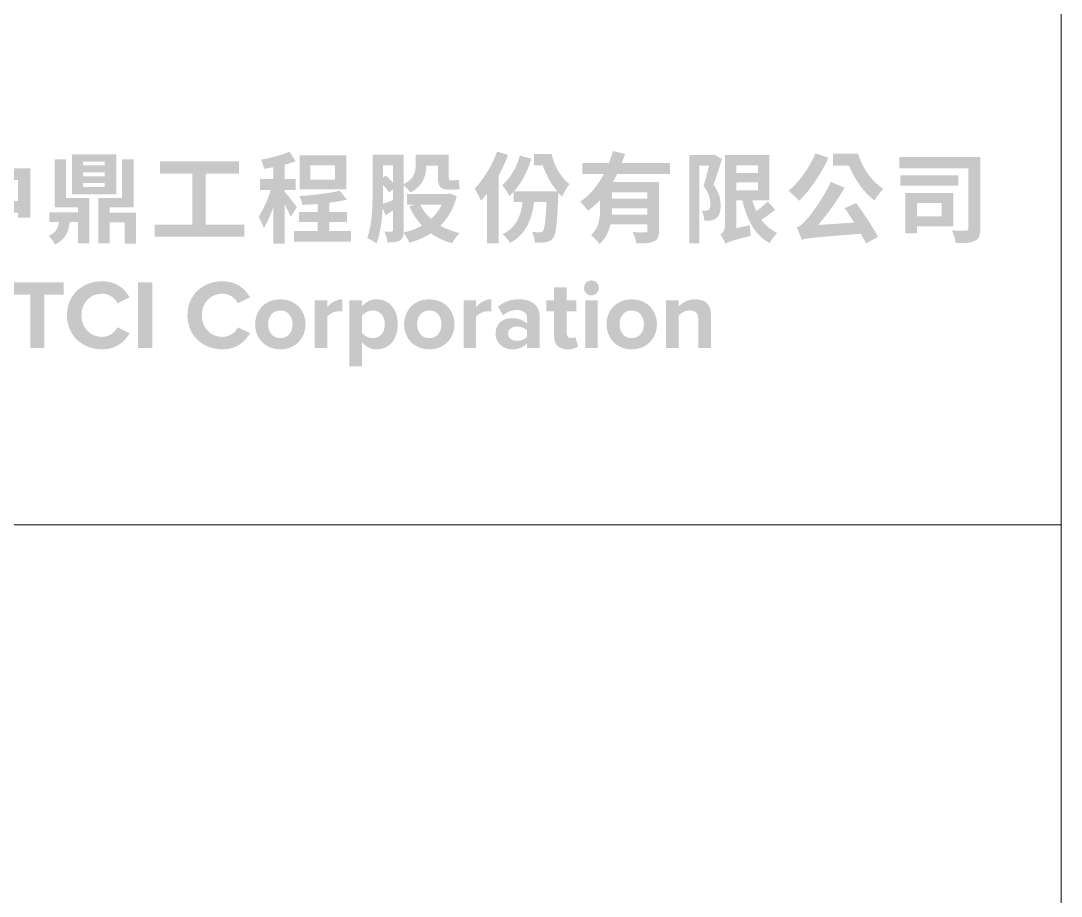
# Model space of a CAD drawing. Extents: x -15449 to 527173, y -170839 to 146543.
# Drawn here: x 15380.5 to 15431.5, y 7751.2 to 7794.1 of the extents above; entities that cross this region are included whole.
import ezdxf

# ---------------------------------------------------------------- set-up
doc = ezdxf.new("R2010")
doc.units = 0
doc.header["$LTSCALE"] = 8
doc.layers.get('0').update_dxf_attribs({"color": 1, "linetype": 'CONTINUOUS'})
doc.layers.add('G-ANNO-TTLB', color=7, linetype='CONTINUOUS', lineweight=9)

# ---------------------------------------------------------------- blocks, each defined once
blk = doc.blocks.new('A$C5fa9d427')
at = {"true_color": 0x3e3a39}
h = blk.add_hatch(color=250, dxfattribs=at)
h.dxf.hatch_style = 1
h.paths.add_polyline_path([(536.5, 93.62), (536.5, 105.34), (524.17, 105.34), (524.17, 93.62)], flags=16)
h.paths.add_polyline_path([(517.3, 93.62), (517.3, 105.34), (505.03, 105.34), (505.03, 93.62)], flags=16)
h.paths.add_polyline_path([(543.31, 111.72), (543.31, 84.51), (536.5, 84.51), (536.5, 87.24), (524.17, 87.24), (524.17, 70.22), (517.3, 70.22), (517.3, 87.24), (505.03, 87.24), (505.03, 84.24), (498.48, 84.24), (498.48, 111.72), (517.3, 111.72), (517.3, 121.16), (524.17, 121.16), (524.17, 111.72)])
h = blk.add_hatch(color=250, dxfattribs=at)
h.dxf.hatch_style = 1
h.paths.add_polyline_path([(711.72, 113.36), (698.14, 113.36), (698.14, 105.51), (711.72, 105.51)], flags=16)
h.paths.add_polyline_path([(717.99, 100.05), (692.14, 100.05), (692.14, 118.81), (717.99, 118.81)])
edge = h.paths.add_edge_path()
edge.add_spline(control_points=[(720.61, 77.04), (720.61, 77.04), (720.61, 71.26), (720.61, 71.26), (720.61, 71.26), (689.09, 71.26), (689.09, 71.26), (689.09, 71.26), (689.09, 77.04), (689.09, 77.04), (689.09, 77.04), (702.23, 77.04), (702.23, 77.04), (702.23, 77.04), (702.23, 82), (702.23, 82), (702.23, 82), (691.87, 82), (691.87, 82), (691.87, 82), (691.87, 87.56), (691.87, 87.56), (691.87, 87.56), (702.23, 87.56), (702.23, 87.56), (702.23, 87.56), (702.23, 91.98), (702.23, 91.98), (699.34, 91.76), (696.4, 91.6), (693.67, 91.49), (693.45, 92.91), (692.74, 95.09), (692.09, 96.4), (699.94, 96.89), (708.83, 97.92), (714.34, 99.34), (714.34, 99.34), (718.32, 94.43), (718.32, 94.43), (715.43, 93.72), (712.1, 93.18), (708.67, 92.69), (708.67, 92.69), (708.67, 87.56), (708.67, 87.56), (708.67, 87.56), (718.43, 87.56), (718.43, 87.56), (718.43, 87.56), (718.43, 82), (718.43, 82), (718.43, 82), (708.67, 82), (708.67, 82), (708.67, 82), (708.67, 77.04), (708.67, 77.04), (708.67, 77.04), (720.61, 77.04), (720.61, 77.04)], knot_values=[0, 0, 0, 0, 1, 1, 1, 2, 2, 2, 3, 3, 3, 4, 4, 4, 5, 5, 5, 6, 6, 6, 7, 7, 7, 8, 8, 8, 9, 9, 9, 10, 10, 10, 11, 11, 11, 12, 12, 12, 13, 13, 13, 14, 14, 14, 15, 15, 15, 16, 16, 16, 17, 17, 17, 18, 18, 18, 19, 19, 19, 20, 20, 20, 20], degree=3, periodic=0)
edge = h.paths.add_edge_path()
edge.add_spline(control_points=[(687.23, 84.94), (686.52, 86.74), (685.16, 89.42), (683.85, 91.87), (683.85, 91.87), (683.85, 70.17), (683.85, 70.17), (683.85, 70.17), (677.69, 70.17), (677.69, 70.17), (677.69, 70.17), (677.69, 90.45), (677.69, 90.45), (676.11, 85.93), (674.31, 81.67), (672.29, 78.67), (671.74, 80.64), (670.38, 83.47), (669.51, 85.11), (672.07, 88.71), (674.63, 94.49), (676.22, 99.72), (676.22, 99.72), (670.22, 99.72), (670.22, 99.72), (670.22, 99.72), (670.22, 105.78), (670.22, 105.78), (670.22, 105.78), (677.69, 105.78), (677.69, 105.78), (677.69, 105.78), (677.69, 112.32), (677.69, 112.32), (675.94, 111.99), (674.2, 111.67), (672.56, 111.45), (672.29, 112.92), (671.53, 115.1), (670.82, 116.47), (676.38, 117.45), (682.54, 119.08), (686.58, 120.99), (686.58, 120.99), (690.01, 115.65), (690.01, 115.65), (688.1, 114.89), (686.03, 114.23), (683.85, 113.69), (683.85, 113.69), (683.85, 105.78), (683.85, 105.78), (683.85, 105.78), (689.96, 105.78), (689.96, 105.78), (689.96, 105.78), (689.96, 99.72), (689.96, 99.72), (689.96, 99.72), (683.85, 99.72), (683.85, 99.72), (683.85, 99.72), (683.85, 98.85), (683.85, 98.85), (685.27, 97.27), (689.69, 91.6), (690.67, 90.23), (690.67, 90.23), (687.23, 84.94), (687.23, 84.94)], knot_values=[0, 0, 0, 0, 1, 1, 1, 2, 2, 2, 3, 3, 3, 4, 4, 4, 5, 5, 5, 6, 6, 6, 7, 7, 7, 8, 8, 8, 9, 9, 9, 10, 10, 10, 11, 11, 11, 12, 12, 12, 13, 13, 13, 14, 14, 14, 15, 15, 15, 16, 16, 16, 17, 17, 17, 18, 18, 18, 19, 19, 19, 20, 20, 20, 21, 21, 21, 22, 22, 22, 23, 23, 23, 23], degree=3, periodic=0)
h = blk.add_hatch(color=250, dxfattribs=at)
h.dxf.hatch_style = 1
edge = h.paths.add_edge_path()
edge.add_spline(control_points=[(831.37, 119.58), (832.9, 113.03), (836.5, 106.54), (841.24, 103), (840.04, 101.47), (838.13, 98.2), (837.26, 96.07), (836.5, 96.78), (835.79, 97.49), (835.13, 98.25), (835.08, 97.65), (835.08, 96.89), (835.08, 96.45), (834.42, 81.13), (833.83, 75.18), (832.24, 73.22), (831.15, 71.69), (829.95, 71.2), (828.32, 70.93), (826.9, 70.66), (824.66, 70.6), (822.21, 70.71), (822.05, 72.51), (821.45, 75.02), (820.52, 76.6), (822.37, 76.38), (824.06, 76.38), (824.99, 76.38), (825.75, 76.38), (826.19, 76.55), (826.68, 77.15), (827.55, 78.29), (828.1, 82.44), (828.59, 93.07), (828.59, 93.07), (821.72, 93.07), (821.72, 93.07), (820.3, 82.11), (816.54, 74.96), (808.57, 70.49), (807.81, 71.75), (805.58, 74.2), (804.27, 75.29), (811.19, 78.56), (814.36, 84.45), (815.39, 93.07), (815.39, 93.07), (810.37, 93.07), (810.37, 93.07), (810.37, 93.07), (810.37, 98.69), (810.37, 98.69), (809.67, 97.87), (808.9, 97.11), (808.14, 96.4), (807.38, 97.87), (805.3, 100.98), (804.16, 102.4), (808.57, 106.16), (812.01, 112.16), (813.86, 118.7), (813.86, 118.7), (820.25, 117.07), (820.25, 117.07), (818.23, 110.3), (814.9, 103.81), (810.7, 99.07), (810.7, 99.07), (834.42, 99.07), (834.42, 99.07), (831.04, 103.16), (828.26, 108.34), (826.46, 113.36), (826.46, 113.36), (821.61, 113.36), (821.61, 113.36), (821.61, 113.36), (821.61, 119.58), (821.61, 119.58), (821.61, 119.58), (831.37, 119.58), (831.37, 119.58)], knot_values=[0, 0, 0, 0, 1, 1, 1, 2, 2, 2, 3, 3, 3, 4, 4, 4, 5, 5, 5, 6, 6, 6, 7, 7, 7, 8, 8, 8, 9, 9, 9, 10, 10, 10, 11, 11, 11, 12, 12, 12, 13, 13, 13, 14, 14, 14, 15, 15, 15, 16, 16, 16, 17, 17, 17, 18, 18, 18, 19, 19, 19, 20, 20, 20, 21, 21, 21, 22, 22, 22, 23, 23, 23, 24, 24, 24, 25, 25, 25, 26, 26, 26, 27, 27, 27, 27], degree=3, periodic=0)
edge = h.paths.add_edge_path()
edge.add_spline(control_points=[(807.38, 119.03), (805.9, 115.27), (804.16, 111.39), (802.14, 107.69), (802.14, 107.69), (802.14, 70.33), (802.14, 70.33), (802.14, 70.33), (795.76, 70.33), (795.76, 70.33), (795.76, 70.33), (795.76, 97.82), (795.76, 97.82), (794.61, 96.34), (793.47, 95.03), (792.32, 93.78), (791.72, 95.42), (789.98, 98.96), (788.83, 100.54), (793.74, 105.45), (798.54, 113.19), (801.27, 120.99), (801.27, 120.99), (807.38, 119.03), (807.38, 119.03)], knot_values=[0, 0, 0, 0, 1, 1, 1, 2, 2, 2, 3, 3, 3, 4, 4, 4, 5, 5, 5, 6, 6, 6, 7, 7, 7, 8, 8, 8, 8], degree=3, periodic=0)
h = blk.add_hatch(color=250, dxfattribs=at)
h.dxf.hatch_style = 1
h.paths.add_polyline_path([(884.38, 98.47), (864.8, 98.47), (864.8, 95.03), (884.38, 95.03)], flags=16)
edge = h.paths.add_edge_path(flags=16)
edge.add_spline(control_points=[(884.38, 86.09), (884.38, 86.09), (884.38, 89.63), (884.38, 89.63), (884.38, 89.63), (864.8, 89.63), (864.8, 89.63), (864.8, 88.49), (864.75, 87.34), (864.69, 86.09), (864.69, 86.09), (884.38, 86.09), (884.38, 86.09)], knot_values=[0, 0, 0, 0, 1, 1, 1, 2, 2, 2, 3, 3, 3, 4, 4, 4, 4], degree=3, periodic=0)
edge = h.paths.add_edge_path()
edge.add_spline(control_points=[(867.53, 108.5), (866.93, 107.03), (866.16, 105.61), (865.35, 104.2), (865.35, 104.2), (890.71, 104.2), (890.71, 104.2), (890.71, 104.2), (890.71, 77.25), (890.71, 77.25), (890.71, 74.04), (890.11, 72.29), (887.87, 71.31), (885.74, 70.27), (882.64, 70.22), (878.22, 70.22), (877.94, 72.02), (877.07, 74.75), (876.25, 76.49), (879.04, 76.33), (882.2, 76.33), (883.13, 76.33), (884.05, 76.38), (884.38, 76.66), (884.38, 77.42), (884.38, 77.42), (884.38, 80.69), (884.38, 80.69), (884.38, 80.69), (863.87, 80.69), (863.87, 80.69), (862.95, 76.6), (861.2, 72.62), (857.82, 69.84), (856.95, 71.2), (854.49, 73.93), (853.13, 74.8), (857.82, 78.89), (858.2, 84.73), (858.2, 89.8), (858.2, 89.8), (858.2, 94.22), (858.2, 94.22), (856.13, 92.03), (853.95, 90.02), (851.44, 88.27), (850.46, 89.74), (848.44, 92.09), (847.19, 93.29), (852.69, 96.94), (857.06, 102.45), (860.28, 108.5), (860.28, 108.5), (848.44, 108.5), (848.44, 108.5), (848.44, 108.5), (848.44, 114.61), (848.44, 114.61), (848.44, 114.61), (863.06, 114.61), (863.06, 114.61), (863.93, 116.85), (864.64, 119.03), (865.24, 121.21), (865.24, 121.21), (871.95, 119.68), (871.95, 119.68), (871.4, 117.99), (870.8, 116.3), (870.2, 114.61), (870.2, 114.61), (896.81, 114.61), (896.81, 114.61), (896.81, 114.61), (896.81, 108.5), (896.81, 108.5), (896.81, 108.5), (867.53, 108.5), (867.53, 108.5)], knot_values=[0, 0, 0, 0, 1, 1, 1, 2, 2, 2, 3, 3, 3, 4, 4, 4, 5, 5, 5, 6, 6, 6, 7, 7, 7, 8, 8, 8, 9, 9, 9, 10, 10, 10, 11, 11, 11, 12, 12, 12, 13, 13, 13, 14, 14, 14, 15, 15, 15, 16, 16, 16, 17, 17, 17, 18, 18, 18, 19, 19, 19, 20, 20, 20, 21, 21, 21, 22, 22, 22, 23, 23, 23, 24, 24, 24, 25, 25, 25, 26, 26, 26, 26], degree=3, periodic=0)
h = blk.add_hatch(color=250, dxfattribs=at)
h.dxf.hatch_style = 1
h.paths.add_polyline_path([(601.72, 87.29), (601.72, 70.11), (595.5, 70.11), (595.5, 81.78), (587.27, 81.78), (587.27, 70.22), (580.94, 70.22), (580.94, 95.31), (583.29, 95.31), (583.29, 95.36), (594.03, 95.36), (594.03, 116.63), (600.41, 116.63), (600.41, 90.23), (587.27, 90.23), (587.27, 87.29)])
h.paths.add_polyline_path([(584.43, 103.54), (572.54, 103.54), (572.54, 101.41), (584.43, 101.41)], flags=16)
h.paths.add_polyline_path([(584.43, 109.54), (572.54, 109.54), (572.54, 107.36), (584.43, 107.36)], flags=16)
h.paths.add_polyline_path([(584.43, 115.43), (572.54, 115.43), (572.54, 113.36), (584.43, 113.36)], flags=16)
h.paths.add_polyline_path([(590.98, 97.32), (566.33, 97.32), (566.33, 119.52), (590.98, 119.52)])
edge = h.paths.add_edge_path()
edge.add_spline(control_points=[(563.11, 95.31), (563.11, 95.31), (575.98, 95.31), (575.98, 95.31), (575.98, 95.31), (575.98, 70.27), (575.98, 70.27), (575.98, 70.27), (569.71, 70.27), (569.71, 70.27), (569.71, 70.27), (569.71, 82), (569.71, 82), (569.71, 82), (565.13, 82), (565.13, 82), (564.47, 76.16), (562.62, 72.07), (556.89, 69.57), (556.4, 71.04), (554.76, 73.38), (553.46, 74.42), (557.38, 76.06), (558.69, 78.45), (559.18, 82), (559.18, 82), (553.89, 82), (553.89, 82), (553.89, 82), (553.89, 87.45), (553.89, 87.45), (553.89, 87.45), (569.71, 87.45), (569.71, 87.45), (569.71, 87.45), (569.71, 90.18), (569.71, 90.18), (569.71, 90.18), (556.78, 90.18), (556.78, 90.18), (556.78, 90.18), (556.78, 116.58), (556.78, 116.58), (556.78, 116.58), (563.11, 116.58), (563.11, 116.58), (563.11, 116.58), (563.11, 95.31), (563.11, 95.31)], knot_values=[0, 0, 0, 0, 1, 1, 1, 2, 2, 2, 3, 3, 3, 4, 4, 4, 5, 5, 5, 6, 6, 6, 7, 7, 7, 8, 8, 8, 9, 9, 9, 10, 10, 10, 11, 11, 11, 12, 12, 12, 13, 13, 13, 14, 14, 14, 15, 15, 15, 16, 16, 16, 16], degree=3, periodic=0)
h = blk.add_hatch(color=250, dxfattribs=at)
h.dxf.hatch_style = 1
h.paths.add_polyline_path([(661.66, 80.53), (661.66, 73.98), (612.08, 73.98), (612.08, 80.53), (632.86, 80.53), (632.86, 108.72), (615.03, 108.72), (615.03, 115.49), (658.6, 115.49), (658.6, 108.72), (640.28, 108.72), (640.28, 80.53)])
h = blk.add_hatch(color=250, dxfattribs=at)
h.dxf.hatch_style = 1
edge = h.paths.add_edge_path(flags=16)
edge.add_spline(control_points=[(758.84, 91.54), (760.26, 88.65), (762.33, 86.04), (764.78, 83.8), (767.18, 85.93), (769.2, 88.54), (770.67, 91.54), (770.67, 91.54), (758.84, 91.54), (758.84, 91.54)], knot_values=[0, 0, 0, 0, 1, 1, 1, 2, 2, 2, 3, 3, 3, 3], degree=3, periodic=0)
edge = h.paths.add_edge_path(flags=17)
edge.add_spline(control_points=[(738.33, 113.41), (738.33, 113.41), (738.33, 106.65), (738.33, 106.65), (738.33, 106.65), (739.86, 107.74), (739.86, 107.74), (741.17, 106.49), (742.64, 105.01), (743.84, 103.65), (743.84, 103.65), (743.84, 113.41), (743.84, 113.41), (743.84, 113.41), (738.33, 113.41), (738.33, 113.41)], knot_values=[0, 0, 0, 0, 1, 1, 1, 2, 2, 2, 3, 3, 3, 4, 4, 4, 5, 5, 5, 5], degree=3, periodic=0)
edge = h.paths.add_edge_path(flags=16)
edge.add_spline(control_points=[(738.33, 99.51), (738.33, 97.27), (738.28, 94.71), (738.17, 92.09), (739.81, 92.63), (741.71, 93.34), (743.84, 94.16), (743.84, 94.16), (743.84, 100.11), (743.84, 100.11), (743.84, 100.11), (741.66, 98.36), (741.66, 98.36), (740.95, 99.4), (739.7, 100.98), (738.33, 102.51), (738.33, 102.51), (738.33, 99.51), (738.33, 99.51)], knot_values=[0, 0, 0, 0, 1, 1, 1, 2, 2, 2, 3, 3, 3, 4, 4, 4, 5, 5, 5, 6, 6, 6, 6], degree=3, periodic=0)
edge = h.paths.add_edge_path()
edge.add_spline(control_points=[(779.02, 96.34), (777.27, 89.42), (774.11, 84.13), (769.96, 79.98), (773.07, 78.24), (776.67, 76.87), (780.6, 75.95), (779.18, 74.58), (777.33, 72.02), (776.45, 70.33), (771.93, 71.58), (768.06, 73.44), (764.73, 75.78), (761.24, 73.55), (757.26, 71.86), (752.84, 70.55), (752.24, 72.18), (750.77, 74.58), (749.62, 75.95), (749.46, 74.04), (748.91, 72.73), (747.6, 71.91), (746.08, 70.87), (743.9, 70.71), (740.73, 70.71), (740.57, 72.35), (739.86, 75.13), (739.1, 76.76), (740.79, 76.71), (742.42, 76.71), (743.02, 76.71), (743.62, 76.71), (743.84, 76.93), (743.84, 77.58), (743.84, 77.58), (743.84, 88.43), (743.84, 88.43), (742.37, 87.51), (741, 86.58), (739.64, 85.76), (739.64, 85.76), (738.06, 89.69), (738.06, 89.69), (737.68, 82.87), (736.75, 75.56), (734.68, 70.22), (733.53, 71.2), (730.86, 72.62), (729.5, 73.16), (732.33, 80.64), (732.5, 91.54), (732.5, 99.45), (732.5, 99.45), (732.5, 119.25), (732.5, 119.25), (732.5, 119.25), (749.68, 119.25), (749.68, 119.25), (749.68, 119.25), (749.68, 102.94), (749.68, 102.94), (755.57, 105.89), (756.28, 109.81), (756.28, 113.36), (756.28, 113.36), (756.28, 119.19), (756.28, 119.19), (756.28, 119.19), (774.6, 119.19), (774.6, 119.19), (774.6, 119.19), (774.6, 107.25), (774.6, 107.25), (774.6, 105.67), (774.71, 105.07), (775.36, 105.07), (775.36, 105.07), (777.49, 105.07), (777.49, 105.07), (778.2, 105.07), (779.45, 105.23), (780.16, 105.45), (780.33, 103.87), (780.43, 101.74), (780.65, 100.27), (779.84, 100), (778.64, 99.94), (777.54, 99.94), (777.54, 99.94), (774.76, 99.94), (774.76, 99.94), (769.58, 99.94), (768.55, 102.12), (768.55, 107.36), (768.55, 107.36), (768.55, 113.19), (768.55, 113.19), (768.55, 113.19), (762.17, 113.19), (762.17, 113.19), (762.17, 113.19), (762.17, 113.14), (762.17, 113.14), (762.17, 107.96), (760.58, 102.01), (753.44, 98.36), (752.79, 99.4), (750.88, 101.36), (749.68, 102.4), (749.68, 102.4), (749.68, 77.47), (749.68, 77.47), (749.68, 77.04), (749.68, 76.6), (749.62, 76.22), (753.33, 77.09), (756.77, 78.4), (759.77, 80.09), (756.93, 83.15), (754.58, 86.69), (752.79, 90.73), (752.79, 90.73), (755.46, 91.54), (755.46, 91.54), (755.46, 91.54), (751.53, 91.54), (751.53, 91.54), (751.53, 91.54), (751.53, 97.6), (751.53, 97.6), (751.53, 97.6), (773.73, 97.6), (773.73, 97.6), (773.73, 97.6), (774.93, 97.87), (774.93, 97.87), (774.93, 97.87), (779.02, 96.34), (779.02, 96.34)], knot_values=[0, 0, 0, 0, 1, 1, 1, 2, 2, 2, 3, 3, 3, 4, 4, 4, 5, 5, 5, 6, 6, 6, 7, 7, 7, 8, 8, 8, 9, 9, 9, 10, 10, 10, 11, 11, 11, 12, 12, 12, 13, 13, 13, 14, 14, 14, 15, 15, 15, 16, 16, 16, 17, 17, 17, 18, 18, 18, 19, 19, 19, 20, 20, 20, 21, 21, 21, 22, 22, 22, 23, 23, 23, 24, 24, 24, 25, 25, 25, 26, 26, 26, 27, 27, 27, 28, 28, 28, 29, 29, 29, 30, 30, 30, 31, 31, 31, 32, 32, 32, 33, 33, 33, 34, 34, 34, 35, 35, 35, 36, 36, 36, 37, 37, 37, 38, 38, 38, 39, 39, 39, 40, 40, 40, 41, 41, 41, 42, 42, 42, 43, 43, 43, 44, 44, 44, 45, 45, 45, 46, 46, 46, 46], degree=3, periodic=0)
h = blk.add_hatch(color=250, dxfattribs=at)
h.dxf.hatch_style = 1
h.paths.add_polyline_path([(933.52, 99.56), (945.51, 99.56), (945.51, 103.92), (933.52, 103.92)], flags=16)
h.paths.add_polyline_path([(933.52, 113.41), (933.52, 109.16), (945.51, 109.16), (945.51, 113.41)], flags=16)
edge = h.paths.add_edge_path()
edge.add_spline(control_points=[(954.95, 88.82), (952.6, 86.96), (949.77, 84.89), (947.31, 83.31), (949.6, 80.2), (952.55, 77.64), (956.15, 76), (954.73, 74.75), (952.77, 72.18), (951.84, 70.38), (943.72, 74.86), (939.35, 83.25), (936.79, 93.94), (936.79, 93.94), (933.52, 93.94), (933.52, 93.94), (933.52, 93.94), (933.52, 78.62), (933.52, 78.62), (933.52, 78.62), (941.1, 80.31), (941.1, 80.31), (941.04, 78.45), (941.15, 75.78), (941.37, 74.42), (930.74, 71.69), (928.72, 70.87), (927.41, 70.06), (926.92, 71.47), (925.55, 74.04), (924.63, 75.13), (925.77, 75.84), (927.14, 77.31), (927.14, 79.87), (927.14, 79.87), (927.14, 118.98), (927.14, 118.98), (927.14, 118.98), (951.79, 118.98), (951.79, 118.98), (951.79, 118.98), (951.79, 93.94), (951.79, 93.94), (951.79, 93.94), (942.35, 93.94), (942.35, 93.94), (942.95, 91.82), (943.66, 89.85), (944.53, 88), (946.77, 89.69), (949.17, 91.71), (950.75, 93.4), (950.75, 93.4), (954.95, 88.82), (954.95, 88.82)], knot_values=[0, 0, 0, 0, 1, 1, 1, 2, 2, 2, 3, 3, 3, 4, 4, 4, 5, 5, 5, 6, 6, 6, 7, 7, 7, 8, 8, 8, 9, 9, 9, 10, 10, 10, 11, 11, 11, 12, 12, 12, 13, 13, 13, 14, 14, 14, 15, 15, 15, 16, 16, 16, 17, 17, 17, 18, 18, 18, 18], degree=3, periodic=0)
edge = h.paths.add_edge_path()
edge.add_spline(control_points=[(925.55, 116.85), (924.14, 112.27), (922.34, 106.76), (920.86, 102.56), (924.14, 98.31), (924.79, 94.43), (924.79, 91.22), (924.79, 87.73), (924.08, 85.38), (922.34, 84.07), (921.52, 83.42), (920.48, 83.09), (919.28, 82.87), (918.3, 82.71), (916.99, 82.71), (915.74, 82.76), (915.74, 84.34), (915.19, 86.74), (914.32, 88.33), (915.25, 88.27), (916.06, 88.22), (916.66, 88.27), (917.21, 88.27), (917.76, 88.38), (918.14, 88.71), (918.79, 89.2), (919.12, 90.4), (919.12, 91.93), (919.12, 94.6), (918.41, 98.09), (915.3, 101.91), (916.34, 105.23), (917.54, 109.65), (918.41, 113.25), (918.41, 113.25), (913.12, 113.25), (913.12, 113.25), (913.12, 113.25), (913.12, 70.33), (913.12, 70.33), (913.12, 70.33), (907.45, 70.33), (907.45, 70.33), (907.45, 70.33), (907.45, 119.03), (907.45, 119.03), (907.45, 119.03), (920.43, 119.03), (920.43, 119.03), (920.43, 119.03), (921.3, 119.3), (921.3, 119.3), (921.3, 119.3), (925.55, 116.85), (925.55, 116.85)], knot_values=[0, 0, 0, 0, 1, 1, 1, 2, 2, 2, 3, 3, 3, 4, 4, 4, 5, 5, 5, 6, 6, 6, 7, 7, 7, 8, 8, 8, 9, 9, 9, 10, 10, 10, 11, 11, 11, 12, 12, 12, 13, 13, 13, 14, 14, 14, 15, 15, 15, 16, 16, 16, 17, 17, 17, 18, 18, 18, 18], degree=3, periodic=0)
h = blk.add_hatch(color=250, dxfattribs=at)
h.dxf.hatch_style = 1
edge = h.paths.add_edge_path()
edge.add_spline(control_points=[(1000.71, 119.85), (1003.05, 112.21), (1008.01, 104.52), (1014.72, 100.43), (1013.25, 99.02), (1010.9, 95.91), (1009.81, 93.89), (1003.6, 98.63), (998.74, 105.94), (995.69, 113.14), (995.69, 113.14), (986.96, 113.14), (986.96, 113.14), (986.96, 113.14), (986.96, 119.85), (986.96, 119.85), (986.96, 119.85), (1000.71, 119.85), (1000.71, 119.85)], knot_values=[0, 0, 0, 0, 1, 1, 1, 2, 2, 2, 3, 3, 3, 4, 4, 4, 5, 5, 5, 6, 6, 6, 6], degree=3, periodic=0)
edge = h.paths.add_edge_path()
edge.add_spline(control_points=[(999.67, 92.58), (1004.09, 86.58), (1009.1, 78.84), (1011.78, 73.76), (1011.78, 73.76), (1005.07, 70.22), (1005.07, 70.22), (1004.36, 71.8), (1003.38, 73.6), (1002.23, 75.56), (975.89, 73.49), (972.18, 73.16), (969.51, 72.18), (969.07, 73.55), (967.82, 77.2), (966.84, 79.11), (968.64, 79.6), (970.11, 81.07), (972.29, 83.47), (974.58, 85.82), (981.4, 95.09), (985.71, 104.14), (985.71, 104.14), (993.29, 100.98), (993.29, 100.98), (989.09, 93.62), (983.85, 86.31), (978.56, 80.42), (978.56, 80.42), (998.58, 81.73), (998.58, 81.73), (996.83, 84.45), (995.03, 87.29), (993.34, 89.69), (993.34, 89.69), (999.67, 92.58), (999.67, 92.58)], knot_values=[0, 0, 0, 0, 1, 1, 1, 2, 2, 2, 3, 3, 3, 4, 4, 4, 5, 5, 5, 6, 6, 6, 7, 7, 7, 8, 8, 8, 9, 9, 9, 10, 10, 10, 11, 11, 11, 12, 12, 12, 12], degree=3, periodic=0)
edge = h.paths.add_edge_path()
edge.add_spline(control_points=[(984.4, 117.61), (980.42, 108.67), (974.04, 99.45), (968.15, 93.72), (966.89, 95.14), (964, 97.98), (962.37, 99.29), (968.15, 104.14), (973.87, 112.05), (977.15, 119.96), (977.15, 119.96), (984.4, 117.61), (984.4, 117.61)], knot_values=[0, 0, 0, 0, 1, 1, 1, 2, 2, 2, 3, 3, 3, 4, 4, 4, 4], degree=3, periodic=0)
h = blk.add_hatch(color=250, dxfattribs=at)
h.dxf.hatch_style = 1
h.paths.add_polyline_path([(1033.21, 92.58), (1033.21, 85.27), (1046.95, 85.27), (1046.95, 92.58)], flags=16)
h.paths.add_polyline_path([(1033.21, 79.71), (1033.21, 75.78), (1026.88, 75.78), (1026.88, 98.14), (1053.33, 98.14), (1053.33, 79.71)], flags=17)
h.paths.add_polyline_path([(1056.17, 102.18), (1024.1, 102.18), (1024.1, 107.85), (1056.17, 107.85)], flags=17)
edge = h.paths.add_edge_path()
edge.add_spline(control_points=[(1068.27, 78.45), (1068.27, 74.75), (1067.62, 72.78), (1065.28, 71.64), (1063.04, 70.49), (1059.55, 70.33), (1054.7, 70.38), (1054.48, 72.29), (1053.49, 75.51), (1052.57, 77.42), (1055.62, 77.2), (1059.22, 77.25), (1060.26, 77.31), (1061.24, 77.31), (1061.62, 77.58), (1061.62, 78.51), (1061.62, 78.51), (1061.62, 111.72), (1061.62, 111.72), (1061.62, 111.72), (1023.55, 111.72), (1023.55, 111.72), (1023.55, 111.72), (1023.55, 117.88), (1023.55, 117.88), (1023.55, 117.88), (1068.27, 117.88), (1068.27, 117.88), (1068.27, 117.88), (1068.27, 78.45), (1068.27, 78.45)], knot_values=[0, 0, 0, 0, 1, 1, 1, 2, 2, 2, 3, 3, 3, 4, 4, 4, 5, 5, 5, 6, 6, 6, 7, 7, 7, 8, 8, 8, 9, 9, 9, 10, 10, 10, 10], degree=3, periodic=0)
h = blk.add_hatch(color=250, dxfattribs=at)
h.dxf.hatch_style = 1
h.paths.add_polyline_path([(543.42, 12.36), (543.42, 41.92), (532.79, 41.92), (532.79, 48.73), (561.8, 48.73), (561.8, 41.92), (551.22, 41.92), (551.22, 12.36)])
h = blk.add_hatch(color=250, dxfattribs=at)
h.dxf.hatch_style = 1
edge = h.paths.add_edge_path()
edge.add_spline(control_points=[(563.65, 30.52), (563.65, 41.75), (572.11, 49.33), (583.07, 49.33), (591.03, 49.33), (595.67, 45.02), (598.23, 40.44), (598.23, 40.44), (591.58, 37.17), (591.58, 37.17), (590.05, 40.12), (586.78, 42.46), (583.07, 42.46), (576.41, 42.46), (571.62, 37.39), (571.62, 30.52), (571.62, 23.65), (576.41, 18.57), (583.07, 18.57), (586.78, 18.57), (590.05, 20.92), (591.58, 23.86), (591.58, 23.86), (598.23, 20.65), (598.23, 20.65), (595.67, 16.12), (591.03, 11.7), (583.07, 11.7), (572.11, 11.7), (563.65, 19.34), (563.65, 30.52)], knot_values=[0, 0, 0, 0, 1, 1, 1, 2, 2, 2, 3, 3, 3, 4, 4, 4, 5, 5, 5, 6, 6, 6, 7, 7, 7, 8, 8, 8, 9, 9, 9, 10, 10, 10, 10], degree=3, periodic=0)
h = blk.add_hatch(color=250, dxfattribs=at)
h.dxf.hatch_style = 1
h.paths.add_polyline_path([(602.97, 12.36), (602.97, 48.73), (610.72, 48.73), (610.72, 12.36)])
h = blk.add_hatch(color=250, dxfattribs=at)
h.dxf.hatch_style = 1
edge = h.paths.add_edge_path()
edge.add_spline(control_points=[(630.19, 30.52), (630.19, 41.75), (638.64, 49.33), (649.6, 49.33), (657.56, 49.33), (662.2, 45.02), (664.76, 40.44), (664.76, 40.44), (658.11, 37.17), (658.11, 37.17), (656.58, 40.12), (653.31, 42.46), (649.6, 42.46), (642.95, 42.46), (638.15, 37.39), (638.15, 30.52), (638.15, 23.65), (642.95, 18.57), (649.6, 18.57), (653.31, 18.57), (656.58, 20.92), (658.11, 23.86), (658.11, 23.86), (664.76, 20.65), (664.76, 20.65), (662.2, 16.12), (657.56, 11.7), (649.6, 11.7), (638.64, 11.7), (630.19, 19.34), (630.19, 30.52)], knot_values=[0, 0, 0, 0, 1, 1, 1, 2, 2, 2, 3, 3, 3, 4, 4, 4, 5, 5, 5, 6, 6, 6, 7, 7, 7, 8, 8, 8, 9, 9, 9, 10, 10, 10, 10], degree=3, periodic=0)
h = blk.add_hatch(color=250, dxfattribs=at)
h.dxf.hatch_style = 1
h.paths.add_polyline_path([(849.96, 12.36), (849.96, 38.7), (856.89, 38.7), (856.89, 12.36)])
edge = h.paths.add_edge_path()
edge.add_spline(control_points=[(849.31, 45.68), (849.31, 47.97), (851.16, 49.77), (853.4, 49.77), (855.69, 49.77), (857.54, 47.97), (857.54, 45.68), (857.54, 43.39), (855.69, 41.53), (853.4, 41.53), (851.16, 41.53), (849.31, 43.39), (849.31, 45.68)], knot_values=[0, 0, 0, 0, 1, 1, 1, 2, 2, 2, 3, 3, 3, 4, 4, 4, 4], degree=3, periodic=0)
h = blk.add_hatch(color=250, dxfattribs=at)
h.dxf.hatch_style = 1
edge = h.paths.add_edge_path()
edge.add_spline(control_points=[(832.78, 18.96), (832.78, 18.96), (832.78, 32.64), (832.78, 32.64), (832.78, 32.64), (828.42, 32.64), (828.42, 32.64), (828.42, 32.64), (828.42, 38.7), (828.42, 38.7), (828.42, 38.7), (832.78, 38.7), (832.78, 38.7), (832.78, 38.7), (832.78, 45.9), (832.78, 45.9), (832.78, 45.9), (839.71, 45.9), (839.71, 45.9), (839.71, 45.9), (839.71, 38.7), (839.71, 38.7), (839.71, 38.7), (845.06, 38.7), (845.06, 38.7), (845.06, 38.7), (845.06, 32.64), (845.06, 32.64), (845.06, 32.64), (839.71, 32.64), (839.71, 32.64), (839.71, 32.64), (839.71, 20.81), (839.71, 20.81), (839.71, 19.12), (840.58, 17.87), (842.11, 17.87), (843.15, 17.87), (844.13, 18.25), (844.51, 18.68), (844.51, 18.68), (845.98, 13.39), (845.98, 13.39), (844.95, 12.47), (843.09, 11.7), (840.2, 11.7), (835.35, 11.7), (832.78, 14.21), (832.78, 18.96)], knot_values=[0, 0, 0, 0, 1, 1, 1, 2, 2, 2, 3, 3, 3, 4, 4, 4, 5, 5, 5, 6, 6, 6, 7, 7, 7, 8, 8, 8, 9, 9, 9, 10, 10, 10, 11, 11, 11, 12, 12, 12, 13, 13, 13, 14, 14, 14, 15, 15, 15, 16, 16, 16, 16], degree=3, periodic=0)
h = blk.add_hatch(color=250, dxfattribs=at)
h.dxf.hatch_style = 1
edge = h.paths.add_edge_path(flags=16)
edge.add_spline(control_points=[(688.27, 25.55), (688.27, 29.64), (685.87, 33.19), (681.5, 33.19), (677.19, 33.19), (674.8, 29.64), (674.8, 25.55), (674.8, 21.41), (677.19, 17.87), (681.5, 17.87), (685.87, 17.87), (688.27, 21.41), (688.27, 25.55)], knot_values=[0, 0, 0, 0, 1, 1, 1, 2, 2, 2, 3, 3, 3, 4, 4, 4, 4], degree=3, periodic=0)
edge = h.paths.add_edge_path()
edge.add_spline(control_points=[(667.6, 25.55), (667.6, 33.03), (672.83, 39.35), (681.5, 39.35), (690.23, 39.35), (695.46, 33.03), (695.46, 25.55), (695.46, 18.08), (690.23, 11.7), (681.5, 11.7), (672.83, 11.7), (667.6, 18.08), (667.6, 25.55)], knot_values=[0, 0, 0, 0, 1, 1, 1, 2, 2, 2, 3, 3, 3, 4, 4, 4, 4], degree=3, periodic=0)
h = blk.add_hatch(color=250, dxfattribs=at)
h.dxf.hatch_style = 1
edge = h.paths.add_edge_path()
edge.add_spline(control_points=[(700.54, 12.36), (700.54, 12.36), (700.54, 38.7), (700.54, 38.7), (700.54, 38.7), (707.46, 38.7), (707.46, 38.7), (707.46, 38.7), (707.46, 35.15), (707.46, 35.15), (709.37, 37.44), (712.59, 39.35), (715.86, 39.35), (715.86, 39.35), (715.86, 32.59), (715.86, 32.59), (715.37, 32.7), (714.77, 32.75), (713.95, 32.75), (711.66, 32.75), (708.61, 31.44), (707.46, 29.75), (707.46, 29.75), (707.46, 12.36), (707.46, 12.36), (707.46, 12.36), (700.54, 12.36), (700.54, 12.36)], knot_values=[0, 0, 0, 0, 1, 1, 1, 2, 2, 2, 3, 3, 3, 4, 4, 4, 5, 5, 5, 6, 6, 6, 7, 7, 7, 8, 8, 8, 9, 9, 9, 9], degree=3, periodic=0)
h = blk.add_hatch(color=250, dxfattribs=at)
h.dxf.hatch_style = 1
edge = h.paths.add_edge_path()
edge.add_spline(control_points=[(726.6, 15.74), (726.6, 15.74), (726.6, 2.32), (726.6, 2.32), (726.6, 2.32), (719.68, 2.32), (719.68, 2.32), (719.68, 2.32), (719.68, 38.7), (719.68, 38.7), (719.68, 38.7), (726.6, 38.7), (726.6, 38.7), (726.6, 38.7), (726.6, 35.37), (726.6, 35.37), (728.62, 37.94), (731.51, 39.35), (734.73, 39.35), (741.49, 39.35), (746.4, 34.34), (746.4, 25.55), (746.4, 16.77), (741.49, 11.7), (734.73, 11.7), (731.62, 11.7), (728.79, 13.01), (726.6, 15.74)], knot_values=[0, 0, 0, 0, 1, 1, 1, 2, 2, 2, 3, 3, 3, 4, 4, 4, 5, 5, 5, 6, 6, 6, 7, 7, 7, 8, 8, 8, 9, 9, 9, 9], degree=3, periodic=0)
edge = h.paths.add_edge_path(flags=16)
edge.add_spline(control_points=[(739.26, 25.55), (739.26, 30.08), (736.53, 33.19), (732.55, 33.19), (730.31, 33.19), (727.8, 31.94), (726.6, 30.19), (726.6, 30.19), (726.6, 20.92), (726.6, 20.92), (727.75, 19.23), (730.31, 17.87), (732.55, 17.87), (736.53, 17.87), (739.26, 20.97), (739.26, 25.55)], knot_values=[0, 0, 0, 0, 1, 1, 1, 2, 2, 2, 3, 3, 3, 4, 4, 4, 5, 5, 5, 5], degree=3, periodic=0)
h = blk.add_hatch(color=250, dxfattribs=at)
h.dxf.hatch_style = 1
edge = h.paths.add_edge_path()
edge.add_spline(control_points=[(749.89, 25.55), (749.89, 33.03), (755.13, 39.35), (763.8, 39.35), (772.52, 39.35), (777.76, 33.03), (777.76, 25.55), (777.76, 18.08), (772.52, 11.7), (763.8, 11.7), (755.13, 11.7), (749.89, 18.08), (749.89, 25.55)], knot_values=[0, 0, 0, 0, 1, 1, 1, 2, 2, 2, 3, 3, 3, 4, 4, 4, 4], degree=3, periodic=0)
edge = h.paths.add_edge_path(flags=16)
edge.add_spline(control_points=[(770.56, 25.55), (770.56, 29.64), (768.16, 33.19), (763.8, 33.19), (759.49, 33.19), (757.09, 29.64), (757.09, 25.55), (757.09, 21.41), (759.49, 17.87), (763.8, 17.87), (768.16, 17.87), (770.56, 21.41), (770.56, 25.55)], knot_values=[0, 0, 0, 0, 1, 1, 1, 2, 2, 2, 3, 3, 3, 4, 4, 4, 4], degree=3, periodic=0)
h = blk.add_hatch(color=250, dxfattribs=at)
h.dxf.hatch_style = 1
edge = h.paths.add_edge_path()
edge.add_spline(control_points=[(782.78, 12.36), (782.78, 12.36), (782.78, 38.7), (782.78, 38.7), (782.78, 38.7), (789.7, 38.7), (789.7, 38.7), (789.7, 38.7), (789.7, 35.15), (789.7, 35.15), (791.61, 37.44), (794.83, 39.35), (798.1, 39.35), (798.1, 39.35), (798.1, 32.59), (798.1, 32.59), (797.61, 32.7), (797.01, 32.75), (796.19, 32.75), (793.9, 32.75), (790.85, 31.44), (789.7, 29.75), (789.7, 29.75), (789.7, 12.36), (789.7, 12.36), (789.7, 12.36), (782.78, 12.36), (782.78, 12.36)], knot_values=[0, 0, 0, 0, 1, 1, 1, 2, 2, 2, 3, 3, 3, 4, 4, 4, 5, 5, 5, 6, 6, 6, 7, 7, 7, 8, 8, 8, 9, 9, 9, 9], degree=3, periodic=0)
h = blk.add_hatch(color=250, dxfattribs=at)
h.dxf.hatch_style = 1
edge = h.paths.add_edge_path()
edge.add_spline(control_points=[(817.9, 12.36), (817.9, 12.36), (817.9, 15.14), (817.9, 15.14), (816.1, 12.96), (812.99, 11.7), (809.55, 11.7), (805.35, 11.7), (800.44, 14.54), (800.44, 20.43), (800.44, 26.65), (805.35, 28.94), (809.55, 28.94), (813.1, 28.94), (816.15, 27.79), (817.9, 25.72), (817.9, 25.72), (817.9, 29.05), (817.9, 29.05), (817.9, 31.72), (815.61, 33.46), (812.12, 33.46), (809.33, 33.46), (806.72, 32.37), (804.53, 30.35), (804.53, 30.35), (801.81, 35.21), (801.81, 35.21), (805.03, 38.1), (809.17, 39.35), (813.32, 39.35), (819.37, 39.35), (824.88, 36.95), (824.88, 29.37), (824.88, 29.37), (824.88, 12.36), (824.88, 12.36), (824.88, 12.36), (817.9, 12.36), (817.9, 12.36)], knot_values=[0, 0, 0, 0, 1, 1, 1, 2, 2, 2, 3, 3, 3, 4, 4, 4, 5, 5, 5, 6, 6, 6, 7, 7, 7, 8, 8, 8, 9, 9, 9, 10, 10, 10, 11, 11, 11, 12, 12, 12, 13, 13, 13, 13], degree=3, periodic=0)
edge = h.paths.add_edge_path(flags=16)
edge.add_spline(control_points=[(817.9, 18.68), (817.9, 18.68), (817.9, 21.96), (817.9, 21.96), (816.75, 23.48), (814.57, 24.3), (812.33, 24.3), (809.61, 24.3), (807.37, 22.83), (807.37, 20.32), (807.37, 17.81), (809.61, 16.39), (812.33, 16.39), (814.57, 16.39), (816.75, 17.16), (817.9, 18.68)], knot_values=[0, 0, 0, 0, 1, 1, 1, 2, 2, 2, 3, 3, 3, 4, 4, 4, 5, 5, 5, 5], degree=3, periodic=0)
h = blk.add_hatch(color=250, dxfattribs=at)
h.dxf.hatch_style = 1
edge = h.paths.add_edge_path()
edge.add_spline(control_points=[(861.74, 25.55), (861.74, 33.03), (866.98, 39.35), (875.65, 39.35), (884.38, 39.35), (889.61, 33.03), (889.61, 25.55), (889.61, 18.08), (884.38, 11.7), (875.65, 11.7), (866.98, 11.7), (861.74, 18.08), (861.74, 25.55)], knot_values=[0, 0, 0, 0, 1, 1, 1, 2, 2, 2, 3, 3, 3, 4, 4, 4, 4], degree=3, periodic=0)
edge = h.paths.add_edge_path(flags=16)
edge.add_spline(control_points=[(882.41, 25.55), (882.41, 29.64), (880.01, 33.19), (875.65, 33.19), (871.34, 33.19), (868.94, 29.64), (868.94, 25.55), (868.94, 21.41), (871.34, 17.87), (875.65, 17.87), (880.01, 17.87), (882.41, 21.41), (882.41, 25.55)], knot_values=[0, 0, 0, 0, 1, 1, 1, 2, 2, 2, 3, 3, 3, 4, 4, 4, 4], degree=3, periodic=0)
h = blk.add_hatch(color=250, dxfattribs=at)
h.dxf.hatch_style = 1
edge = h.paths.add_edge_path()
edge.add_spline(control_points=[(912.46, 12.36), (912.46, 12.36), (912.46, 28.28), (912.46, 28.28), (912.46, 31.94), (910.55, 33.19), (907.61, 33.19), (904.88, 33.19), (902.81, 31.66), (901.61, 30.14), (901.61, 30.14), (901.61, 12.36), (901.61, 12.36), (901.61, 12.36), (894.68, 12.36), (894.68, 12.36), (894.68, 12.36), (894.68, 38.7), (894.68, 38.7), (894.68, 38.7), (901.61, 38.7), (901.61, 38.7), (901.61, 38.7), (901.61, 35.32), (901.61, 35.32), (903.3, 37.28), (906.57, 39.35), (910.83, 39.35), (916.66, 39.35), (919.44, 36.08), (919.44, 30.95), (919.44, 30.95), (919.44, 12.36), (919.44, 12.36), (919.44, 12.36), (912.46, 12.36), (912.46, 12.36)], knot_values=[0, 0, 0, 0, 1, 1, 1, 2, 2, 2, 3, 3, 3, 4, 4, 4, 5, 5, 5, 6, 6, 6, 7, 7, 7, 8, 8, 8, 9, 9, 9, 10, 10, 10, 11, 11, 11, 12, 12, 12, 12], degree=3, periodic=0)

msp = doc.modelspace()

# ---------------------------------------------------------------- linework, layer by layer
at = {"layer": 'G-ANNO-TTLB'}
for p, q in [((15431.4515, 7833.4189), (15431.4515, 7259.4189)), ((15330.9515, 7769.4189), (15431.4515, 7769.4189))]:
    msp.add_line(p, q, dxfattribs=at)

# ---------------------------------------------------------------- block references
at = {"layer": 'G-ANNO-TTLB', "xscale": 0.08858924862900579, "yscale": 0.08858924862900579, "zscale": 0.08858924862900579}
msp.add_blockref('A$C5fa9d427', (15332.8551, 7776.9657), dxfattribs=at)

doc.saveas('drawing.dxf')
